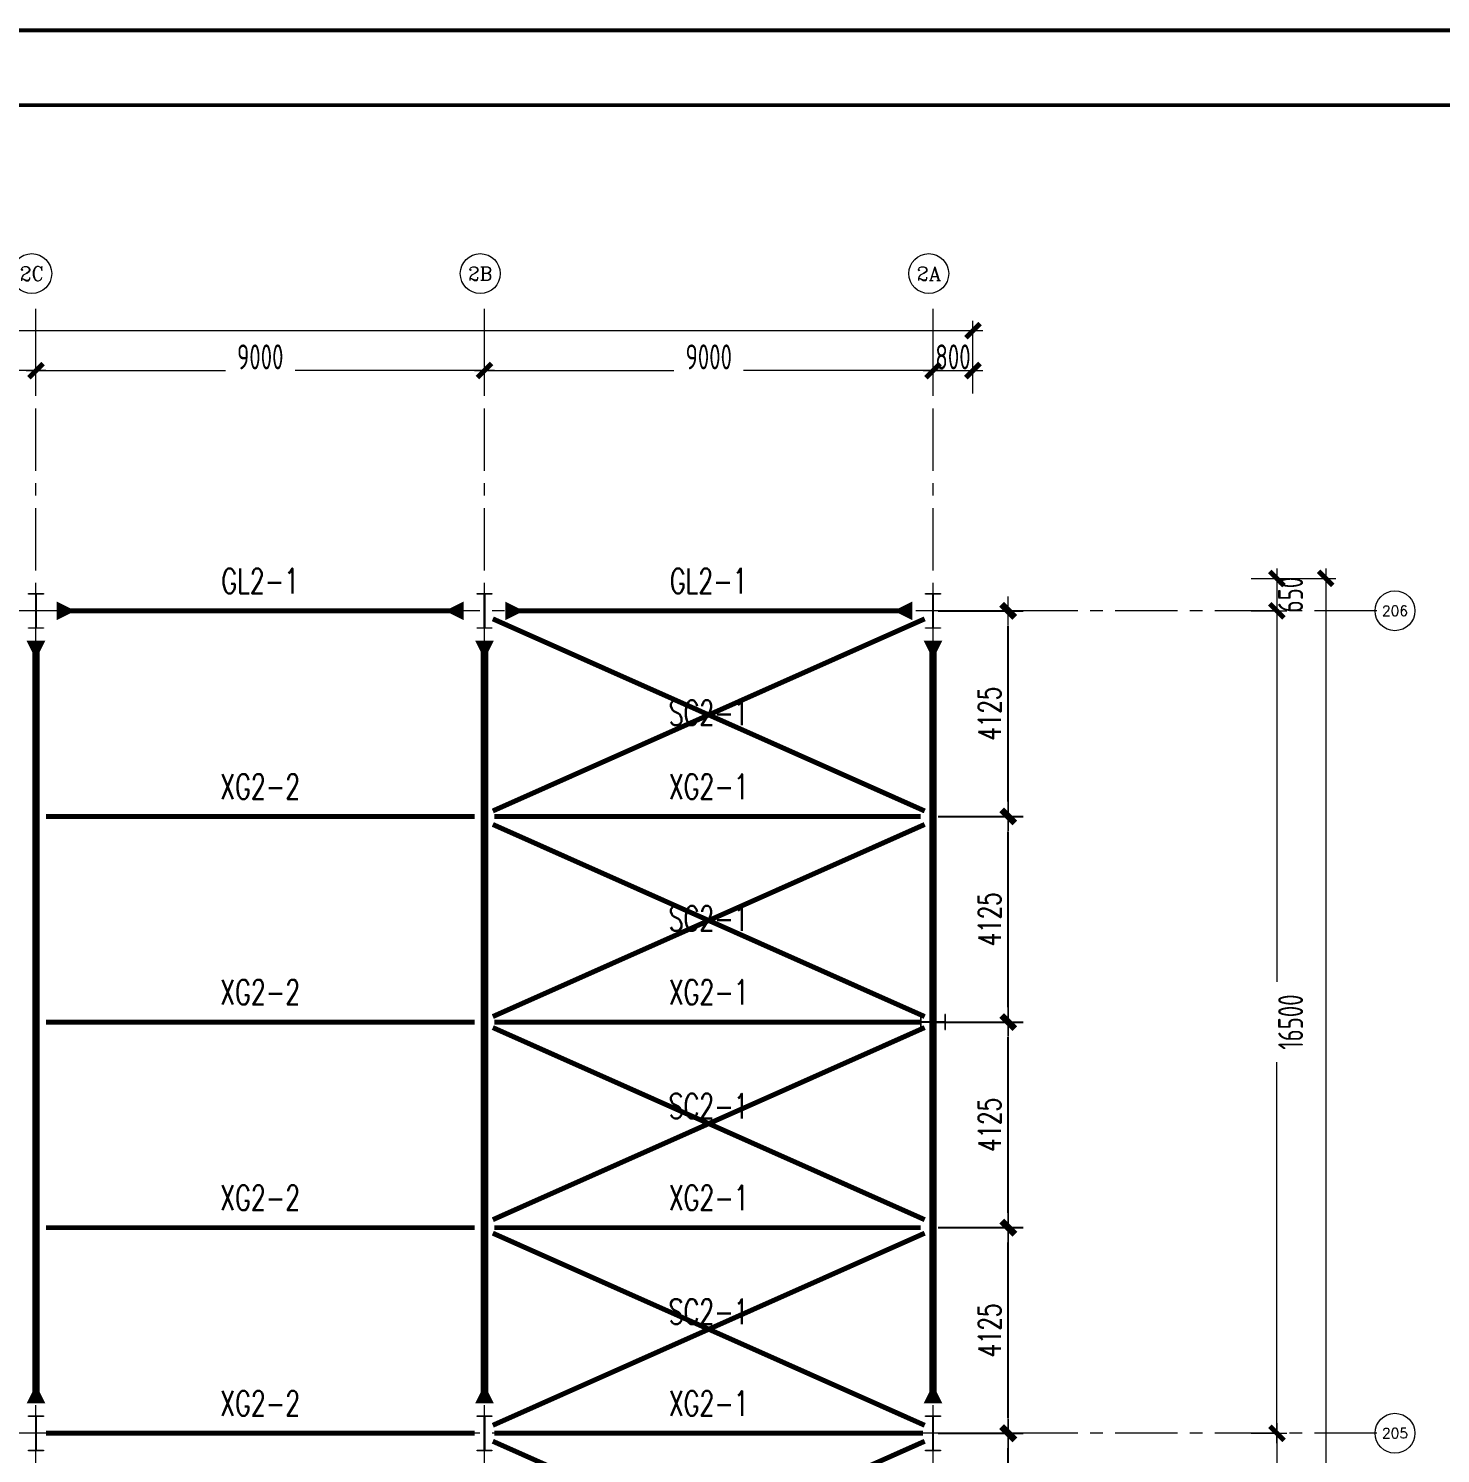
# Model space of a CAD drawing. Extents: x -1201378 to 2367219, y -619313 to 244905.
# Drawn here: x 498092 to 526425, y 1496 to 30085 of the extents above; entities that cross this region are included whole.
import ezdxf
from ezdxf.enums import TextEntityAlignment as Align

# ---------------------------------------------------------------- set-up
doc = ezdxf.new("R2010")
doc.units = 0
doc.header["$LTSCALE"] = 1000
doc.linetypes.add('CENTER', pattern=[2, 1.25, -0.25, 0.25, -0.25])
doc.layers.get('0').update_dxf_attribs({"linetype": 'CONTINUOUS'})
doc.layers.get('Defpoints').update_dxf_attribs({"linetype": 'CONTINUOUS'})
doc.layers.add('0-cxFrame', color=155, linetype='CONTINUOUS')
for name, color, linetype, lineweight in [('0-cxText', 131, 'CONTINUOUS', 25), ('S-axis', 111, 'CONTINUOUS', 0), ('S-bea', 40, 'CONTINUOUS', 0), ('S-col', 2, 'CONTINUOUS', 0), ('S-dim', 81, 'CONTINUOUS', 0), ('S-dote', 5, 'CENTER', 0), ('THIN', 7, 'CONTINUOUS', 0), ('柱间支撑', 6, 'CENTER', 0), ('梁', 4, 'CONTINUOUS', 18)]:
    doc.layers.add(name, color=color, linetype=linetype, lineweight=lineweight)
doc.styles.add('_TCH_AXIS', font='COMPLEX', dxfattribs={"bigfont": 'GBCBIG'})
doc.styles.add('cx_tuming', font='simhei.ttf')
doc.styles.add('cx_tuqian1', font='')
doc.styles.add('SS1', font='tj-romans1.shx', dxfattribs={"width": 0.7, "bigfont": 'tj-hztxt1.shx'})
doc.styles.add('TSSD_Dimension', font='tssdeng.shx', dxfattribs={"width": 0.7, "bigfont": 'hztxt.shx'})
doc.styles.add('TSSD_Rein', font='tj-romans1.shx', dxfattribs={"width": 0.7, "bigfont": 'tj-hztxt.shx'})
doc.styles.add('黑体', font='simhei.ttf', dxfattribs={"width": 0.8})
doc.styles.get('cx_tuqian1').set_extended_font_data('SimSun')
doc.dimstyles.new('S-150-ARCHI', dxfattribs={"dimscale": 150, "dimtxt": 3, "dimasz": 2, "dimexe": 2, "dimexo": 2, "dimgap": 1, "dimtad": 1, "dimdec": 0, "dimzin": 0, "dimdsep": 46, "dimtxsty": 'SS1', "dimblk1": 'TT', "dimblk2": 'TT', "dimsah": 1, "dimcen": 1, "dimclrd": 256, "dimclre": 256, "dimclrt": 256, "dimadec": 0, "dimazin": 0, "dimtfac": 1, "dimtdec": 0, "dimtix": 1, "dimtmove": 2, "dimatfit": 0, "dimldrblk": 'TT', "dimfxl": 2, "dimtolj": 1, "dimtzin": 0, "dimarcsym": 0})
doc.dimstyles.new('TSSD_200_200', dxfattribs={"dimtxt": 500, "dimasz": 200, "dimexe": 200, "dimexo": 500, "dimgap": 200, "dimtad": 1, "dimdec": 0, "dimzin": 0, "dimdsep": 46, "dimtxsty": 'TSSD_Dimension', "dimblk": 'ARCHTICK', "dimcen": 0, "dimdle": 200, "dimclrt": 7, "dimadec": 0, "dimazin": 0, "dimtfac": 1, "dimtdec": 0, "dimtix": 1, "dimtmove": 2, "dimatfit": 3, "dimfxl": 1, "dimtolj": 1, "dimtzin": 0, "dimarcsym": 0})

# ---------------------------------------------------------------- blocks, each defined once
blk = doc.blocks.new('_ArchTick')
at = {"color": 0, "linetype": 'ByBlock', "const_width": 0.5}
blk.add_lwpolyline([(-0.71, -0.71), (0.71, 0.71)], dxfattribs=at)
blk = doc.blocks.new('*D85')
at = {"layer": 'Defpoints', "color": 0, "transparency": 16777216}
for p in [(-77874, -180948), (-77874, -181598), (-76858, -181598)]:
    blk.add_point(p, dxfattribs=at)
at = {"layer": 'S-axis', "color": 0, "lineweight": -2, "transparency": 16777216}
for p, q in [((-77374, -180948), (-76658, -180948)), ((-76858, -180748), (-76858, -181798)), ((-77374, -181598), (-76658, -181598))]:
    blk.add_line(p, q, dxfattribs=at)
at = {"layer": 'S-axis', "color": 0, "lineweight": -2, "transparency": 16777216, "xscale": 200, "yscale": 200, "zscale": 200}
for p, rotation in [((-76858, -180948), 90), ((-76858, -181598), 270)]:
    blk.add_blockref('_ArchTick', p, dxfattribs=dict(at, rotation=rotation))
at = {"layer": 'S-axis', "color": 7, "transparency": 16777216, "insert": (-76583, -181273), "char_height": 500, "attachment_point": 5, "rotation": 90, "style": 'TSSD_Dimension'}
blk.add_mtext('\\A1;650', dxfattribs=at)
blk = doc.blocks.new('*D86')
at = {"layer": 'Defpoints', "color": 0, "transparency": 16777216}
for p in [(-77874, -181598), (-77874, -198098), (-76858, -198098)]:
    blk.add_point(p, dxfattribs=at)
at = {"layer": 'S-axis', "color": 0, "lineweight": -2, "transparency": 16777216}
for p, q in [((-76858, -181398), (-76858, -189042)), ((-77374, -181598), (-76658, -181598)), ((-76858, -198298), (-76858, -190654)), ((-77374, -198098), (-76658, -198098))]:
    blk.add_line(p, q, dxfattribs=at)
at = {"layer": 'S-axis', "color": 0, "lineweight": -2, "transparency": 16777216, "xscale": 200, "yscale": 200, "zscale": 200}
for p, rotation in [((-76858, -181598), 90), ((-76858, -198098), 270)]:
    blk.add_blockref('_ArchTick', p, dxfattribs=dict(at, rotation=rotation))
at = {"layer": 'S-axis', "color": 7, "transparency": 16777216, "insert": (-76583, -189848), "char_height": 500, "attachment_point": 5, "rotation": 90, "style": 'TSSD_Dimension'}
blk.add_mtext('\\A1;16500', dxfattribs=at)
blk = doc.blocks.new('*D87')
at = {"layer": 'Defpoints', "color": 0, "transparency": 16777216}
for p in [(-77874, -198098), (-77874, -214598), (-76858, -214598)]:
    blk.add_point(p, dxfattribs=at)
at = {"layer": 'S-axis', "color": 0, "lineweight": -2, "transparency": 16777216}
for p, q in [((-77374, -198098), (-76658, -198098)), ((-76858, -197898), (-76858, -205542)), ((-76858, -214798), (-76858, -207154)), ((-77374, -214598), (-76658, -214598))]:
    blk.add_line(p, q, dxfattribs=at)
at = {"layer": 'S-axis', "color": 0, "lineweight": -2, "transparency": 16777216, "xscale": 200, "yscale": 200, "zscale": 200}
for p, rotation in [((-76858, -198098), 90), ((-76858, -214598), 270)]:
    blk.add_blockref('_ArchTick', p, dxfattribs=dict(at, rotation=rotation))
at = {"layer": 'S-axis', "color": 7, "transparency": 16777216, "insert": (-76583, -206348), "char_height": 500, "attachment_point": 5, "rotation": 90, "style": 'TSSD_Dimension'}
blk.add_mtext('\\A1;16500', dxfattribs=at)
blk = doc.blocks.new('*D108')
at = {"layer": 'Defpoints', "color": 0, "transparency": 16777216}
for p in [(-101758, -176778), (-110758, -177738), (-101758, -177738)]:
    blk.add_point(p, dxfattribs=at)
at = {"layer": 'S-axis', "color": 0, "lineweight": -2, "transparency": 16777216}
for p, q in [((-110758, -177238), (-110758, -176578)), ((-101758, -177238), (-101758, -176578)), ((-110958, -176778), (-106957, -176778)), ((-101558, -176778), (-105560, -176778))]:
    blk.add_line(p, q, dxfattribs=at)
at = {"layer": 'S-axis', "color": 0, "lineweight": -2, "transparency": 16777216, "xscale": 200, "yscale": 200, "zscale": 200, "rotation": 180}
blk.add_blockref('_ArchTick', (-110758, -176778), dxfattribs=at)
at = {"layer": 'S-axis', "color": 0, "lineweight": -2, "transparency": 16777216, "xscale": 200, "yscale": 200, "zscale": 200}
blk.add_blockref('_ArchTick', (-101758, -176778), dxfattribs=at)
at = {"layer": 'S-axis', "color": 7, "transparency": 16777216, "insert": (-106258, -176503), "char_height": 500, "attachment_point": 5, "style": 'TSSD_Dimension'}
blk.add_mtext('\\A1;9000', dxfattribs=at)
blk = doc.blocks.new('*D109')
at = {"layer": 'Defpoints', "color": 0, "transparency": 16777216}
for p in [(-92758, -176778), (-101758, -177738), (-92758, -177738)]:
    blk.add_point(p, dxfattribs=at)
at = {"layer": 'S-axis', "color": 0, "lineweight": -2, "transparency": 16777216}
for p, q in [((-101758, -177238), (-101758, -176578)), ((-92758, -177238), (-92758, -176578)), ((-101958, -176778), (-97957, -176778)), ((-92558, -176778), (-96560, -176778))]:
    blk.add_line(p, q, dxfattribs=at)
at = {"layer": 'S-axis', "color": 0, "lineweight": -2, "transparency": 16777216, "xscale": 200, "yscale": 200, "zscale": 200, "rotation": 180}
blk.add_blockref('_ArchTick', (-101758, -176778), dxfattribs=at)
at = {"layer": 'S-axis', "color": 0, "lineweight": -2, "transparency": 16777216, "xscale": 200, "yscale": 200, "zscale": 200}
blk.add_blockref('_ArchTick', (-92758, -176778), dxfattribs=at)
at = {"layer": 'S-axis', "color": 7, "transparency": 16777216, "insert": (-97258, -176503), "char_height": 500, "attachment_point": 5, "style": 'TSSD_Dimension'}
blk.add_mtext('\\A1;9000', dxfattribs=at)
blk = doc.blocks.new('*D110')
at = {"layer": 'Defpoints', "color": 0, "transparency": 16777216}
for p in [(-83758, -176778), (-92758, -177738), (-83758, -177738)]:
    blk.add_point(p, dxfattribs=at)
at = {"layer": 'S-axis', "color": 0, "lineweight": -2, "transparency": 16777216}
for p, q in [((-92758, -177238), (-92758, -176578)), ((-83758, -177238), (-83758, -176578)), ((-92958, -176778), (-88957, -176778)), ((-83558, -176778), (-87560, -176778))]:
    blk.add_line(p, q, dxfattribs=at)
at = {"layer": 'S-axis', "color": 0, "lineweight": -2, "transparency": 16777216, "xscale": 200, "yscale": 200, "zscale": 200, "rotation": 180}
blk.add_blockref('_ArchTick', (-92758, -176778), dxfattribs=at)
at = {"layer": 'S-axis', "color": 0, "lineweight": -2, "transparency": 16777216, "xscale": 200, "yscale": 200, "zscale": 200}
blk.add_blockref('_ArchTick', (-83758, -176778), dxfattribs=at)
at = {"layer": 'S-axis', "color": 7, "transparency": 16777216, "insert": (-88258, -176503), "char_height": 500, "attachment_point": 5, "style": 'TSSD_Dimension'}
blk.add_mtext('\\A1;9000', dxfattribs=at)
blk = doc.blocks.new('*D111')
at = {"layer": 'Defpoints', "color": 0, "transparency": 16777216}
for p in [(-82958, -176778), (-83758, -177738), (-82958, -177738)]:
    blk.add_point(p, dxfattribs=at)
at = {"layer": 'S-axis', "color": 0, "lineweight": -2, "transparency": 16777216}
for p, q in [((-83758, -177238), (-83758, -176578)), ((-82958, -177238), (-82958, -176578)), ((-83958, -176778), (-82758, -176778))]:
    blk.add_line(p, q, dxfattribs=at)
at = {"layer": 'S-axis', "color": 0, "lineweight": -2, "transparency": 16777216, "xscale": 200, "yscale": 200, "zscale": 200, "rotation": 180}
blk.add_blockref('_ArchTick', (-83758, -176778), dxfattribs=at)
at = {"layer": 'S-axis', "color": 0, "lineweight": -2, "transparency": 16777216, "xscale": 200, "yscale": 200, "zscale": 200}
blk.add_blockref('_ArchTick', (-82958, -176778), dxfattribs=at)
at = {"layer": 'S-axis', "color": 7, "transparency": 16777216, "insert": (-83358, -176503), "char_height": 500, "attachment_point": 5, "style": 'TSSD_Dimension'}
blk.add_mtext('\\A1;800', dxfattribs=at)
blk = doc.blocks.new('*D112')
at = {"layer": 'Defpoints', "color": 0, "transparency": 16777216}
for p in [(-82958, -175978), (-240958, -177638), (-82958, -177638)]:
    blk.add_point(p, dxfattribs=at)
at = {"layer": 'S-axis', "color": 0, "lineweight": -2, "transparency": 16777216}
for p, q in [((-240958, -177138), (-240958, -175778)), ((-82958, -177138), (-82958, -175778)), ((-241158, -175978), (-162899, -175978)), ((-82758, -175978), (-161018, -175978))]:
    blk.add_line(p, q, dxfattribs=at)
at = {"layer": 'S-axis', "color": 0, "lineweight": -2, "transparency": 16777216, "xscale": 200, "yscale": 200, "zscale": 200, "rotation": 180}
blk.add_blockref('_ArchTick', (-240958, -175978), dxfattribs=at)
at = {"layer": 'S-axis', "color": 0, "lineweight": -2, "transparency": 16777216, "xscale": 200, "yscale": 200, "zscale": 200}
blk.add_blockref('_ArchTick', (-82958, -175978), dxfattribs=at)
at = {"layer": 'S-axis', "color": 7, "transparency": 16777216, "insert": (-161958, -175703), "char_height": 500, "attachment_point": 5, "style": 'TSSD_Dimension'}
blk.add_mtext('\\A1;158000', dxfattribs=at)
blk = doc.blocks.new('*D113')
at = {"layer": 'Defpoints', "color": 0, "transparency": 16777216}
for p in [(-77774, -180948), (-77774, -264748), (-75879, -264748)]:
    blk.add_point(p, dxfattribs=at)
at = {"layer": 'S-axis', "color": 0, "lineweight": -2, "transparency": 16777216}
for p, q in [((-77274, -180948), (-75679, -180948)), ((-75879, -180748), (-75879, -222015)), ((-75879, -264948), (-75879, -223681)), ((-77274, -264748), (-75679, -264748))]:
    blk.add_line(p, q, dxfattribs=at)
at = {"layer": 'S-axis', "color": 0, "lineweight": -2, "transparency": 16777216, "xscale": 200, "yscale": 200, "zscale": 200}
for p, rotation in [((-75879, -180948), 90), ((-75879, -264748), 270)]:
    blk.add_blockref('_ArchTick', p, dxfattribs=dict(at, rotation=rotation))
at = {"layer": 'S-axis', "color": 7, "transparency": 16777216, "insert": (-75604, -222848), "char_height": 500, "attachment_point": 5, "rotation": 90, "style": 'TSSD_Dimension'}
blk.add_mtext('\\A1;83800', dxfattribs=at)
blk = doc.blocks.new('nt66')
at = {"layer": 'S-col'}
blk.add_lwpolyline([(-195790, 766820), (-195490, 766820), (-195490, 766808), (-195636, 766808), (-195636, 766132), (-195490, 766132), (-195490, 766120), (-195790, 766120), (-195790, 766132), (-195644, 766132), (-195644, 766808), (-195790, 766808)], close=True, dxfattribs=at)
blk = doc.blocks.new('33333')
for p in [(48786, -43900), (57786, -43900), (66786, -43900), (48786, -60400), (57786, -60400), (66786, -60400)]:
    blk.add_blockref('nt66', p)
blk = doc.blocks.new('TK22.A0 L(Dragon)')
at = {"layer": '0-cxFrame', "color": 7, "const_width": 0.5}
blk.add_lwpolyline([(0, 0), (-1486, 0), (-1486, 841), (0, 841)], close=True, dxfattribs=at)
at = {"layer": '0-cxFrame', "const_width": 0.5}
blk.add_lwpolyline([(-80, 10), (-1466, 10), (-1466, 831), (-80, 831)], close=True, dxfattribs=at)
at = {"style": '黑体', "flags": 4}
blk.add_attdef('图幅', text='', height=3.3, dxfattribs=at).set_placement((-40, 3), align=Align.RIGHT)
at = {"layer": '0-cxText', "flags": 4}
for tag, height, style, p in [('建设单位', 3.5, 'cx_tuming', (-45, 240)), ('项目名称', 3.5, 'cx_tuming', (-45, 210)), ('子项名称', 3.5, 'cx_tuming', (-45, 180)), ('工程编号', 3.3, 'cx_tuqian1', (-35, 165)), ('图名1', 3.5, 'cx_tuming', (-45, 87)), ('图名2', 3.5, 'cx_tuming', (-45, 79)), ('图名3', 3.5, 'cx_tuming', (-45, 71)), ('出图日期', 3.3, 'cx_tuqian1', (-39, 60)), ('专业', 3.3, 'cx_tuqian1', (-55, 52)), ('图号', 3.3, 'cx_tuqian1', (-55, 44)), ('版次', 3.3, 'cx_tuqian1', (-20, 44))]:
    blk.add_attdef(tag, text='', height=height, dxfattribs=dict(at, style=style)).set_placement(p, align=Align.MIDDLE)
at = {"layer": 'Defpoints', "color": 6, "flags": 4}
for tag, height, style, p in [('tufu', 3.3, '黑体', (-12, 12)), ('dwfname', 4, 'cx_tuqian1', (-80, 3))]:
    blk.add_attdef(tag, text='', height=height, dxfattribs=dict(at, style=style)).set_placement(p, align=Align.RIGHT)
blk = doc.blocks.new('TT')
blk.add_line((-0.969, 0), (0.969, 0))
at = {"const_width": 0.45}
blk.add_lwpolyline([(-0.442, -0.442), (0.442, 0.442)], dxfattribs=at)
blk = doc.blocks.new('*D6354')
at = {"layer": 'Defpoints', "color": 0, "transparency": 16777216}
for p in [(516042, 1902), (517751, 1902), (516042, -2223)]:
    blk.add_point(p, dxfattribs=at)
at = {"layer": 'S-dim', "lineweight": -2, "transparency": 16777216}
for p, q in [((516342, 1902), (518051, 1902)), ((517751, -1923), (517751, 1602)), ((516342, -2223), (518051, -2223))]:
    blk.add_line(p, q, dxfattribs=at)
at = {"layer": 'S-dim', "lineweight": -2, "transparency": 16777216, "xscale": 300, "yscale": 300, "zscale": 300}
for p, rotation in [((517751, 1902), 90), ((517751, -2223), 270)]:
    blk.add_blockref('TT', p, dxfattribs=dict(at, rotation=rotation))
at = {"layer": 'S-dim', "transparency": 16777216, "insert": (517376, -161), "char_height": 450, "attachment_point": 5, "rotation": 90, "style": 'SS1'}
blk.add_mtext('\\A1;4125', dxfattribs=at)
blk = doc.blocks.new('*D6355')
at = {"layer": 'Defpoints', "color": 0, "transparency": 16777216}
for p in [(516042, 6027), (517751, 6027), (516592, 1902)]:
    blk.add_point(p, dxfattribs=at)
at = {"layer": 'S-dim', "lineweight": -2, "transparency": 16777216}
for p, q in [((516342, 6027), (518051, 6027)), ((517751, 2202), (517751, 5727)), ((516892, 1902), (518051, 1902))]:
    blk.add_line(p, q, dxfattribs=at)
at = {"layer": 'S-dim', "lineweight": -2, "transparency": 16777216, "xscale": 300, "yscale": 300, "zscale": 300}
for p, rotation in [((517751, 6027), 90), ((517751, 1902), 270)]:
    blk.add_blockref('TT', p, dxfattribs=dict(at, rotation=rotation))
at = {"layer": 'S-dim', "transparency": 16777216, "insert": (517376, 3964), "char_height": 450, "attachment_point": 5, "rotation": 90, "style": 'SS1'}
blk.add_mtext('\\A1;4125', dxfattribs=at)
blk = doc.blocks.new('*D6356')
at = {"layer": 'Defpoints', "color": 0, "transparency": 16777216}
for p in [(515992, 10152), (517751, 10152), (516042, 6027)]:
    blk.add_point(p, dxfattribs=at)
at = {"layer": 'S-dim', "lineweight": -2, "transparency": 16777216}
for p, q in [((516292, 10152), (518051, 10152)), ((517751, 6327), (517751, 9852)), ((516342, 6027), (518051, 6027))]:
    blk.add_line(p, q, dxfattribs=at)
at = {"layer": 'S-dim', "lineweight": -2, "transparency": 16777216, "xscale": 300, "yscale": 300, "zscale": 300}
for p, rotation in [((517751, 10152), 90), ((517751, 6027), 270)]:
    blk.add_blockref('TT', p, dxfattribs=dict(at, rotation=rotation))
at = {"layer": 'S-dim', "transparency": 16777216, "insert": (517376, 8089), "char_height": 450, "attachment_point": 5, "rotation": 90, "style": 'SS1'}
blk.add_mtext('\\A1;4125', dxfattribs=at)
blk = doc.blocks.new('*D6357')
at = {"layer": 'Defpoints', "color": 0, "transparency": 16777216}
for p in [(516042, 14277), (517751, 14277), (515992, 10152)]:
    blk.add_point(p, dxfattribs=at)
at = {"layer": 'S-dim', "lineweight": -2, "transparency": 16777216}
for p, q in [((516342, 14277), (518051, 14277)), ((517751, 10452), (517751, 13977)), ((516292, 10152), (518051, 10152))]:
    blk.add_line(p, q, dxfattribs=at)
at = {"layer": 'S-dim', "lineweight": -2, "transparency": 16777216, "xscale": 300, "yscale": 300, "zscale": 300}
for p, rotation in [((517751, 14277), 90), ((517751, 10152), 270)]:
    blk.add_blockref('TT', p, dxfattribs=dict(at, rotation=rotation))
at = {"layer": 'S-dim', "transparency": 16777216, "insert": (517376, 12214), "char_height": 450, "attachment_point": 5, "rotation": 90, "style": 'SS1'}
blk.add_mtext('\\A1;4125', dxfattribs=at)
blk = doc.blocks.new('*D6358')
at = {"layer": 'Defpoints', "color": 0, "transparency": 16777216}
for p in [(516042, 18402), (517751, 18402), (516042, 14277)]:
    blk.add_point(p, dxfattribs=at)
at = {"layer": 'S-dim', "lineweight": -2, "transparency": 16777216}
for p, q in [((516342, 18402), (518051, 18402)), ((517751, 14577), (517751, 18102)), ((516342, 14277), (518051, 14277))]:
    blk.add_line(p, q, dxfattribs=at)
at = {"layer": 'S-dim', "lineweight": -2, "transparency": 16777216, "xscale": 300, "yscale": 300, "zscale": 300}
for p, rotation in [((517751, 18402), 90), ((517751, 14277), 270)]:
    blk.add_blockref('TT', p, dxfattribs=dict(at, rotation=rotation))
at = {"layer": 'S-dim', "transparency": 16777216, "insert": (517376, 16339), "char_height": 450, "attachment_point": 5, "rotation": 90, "style": 'SS1'}
blk.add_mtext('\\A1;4125', dxfattribs=at)
blk = doc.blocks.new('2#轴网')
at = {"layer": 'S-axis'}
for centre in [(-101843.4, -174832), (-92843.4, -174832), (-83843.4, -174832), (-74489.2, -181597), (-74489.2, -198097)]:
    blk.add_circle(centre, 400, dxfattribs=at)
at = {"layer": 'S-dote'}
for p, q in [((-101758.5, -270787), (-101758.5, -175298.2)), ((-92758.5, -270787), (-92758.5, -175298.2)), ((-83758.5, -270787), (-83758.5, -175298.2)), ((-74854.3, -181598.2), (-251154.3, -181598.2)), ((-74854.3, -198098.2), (-251154.3, -198098.2))]:
    blk.add_line(p, q, dxfattribs=at)
at = {"layer": 'S-axis', "style": '_TCH_AXIS'}
for s, height, p, p2 in [('2C', 288.12, (-102083.5, -174976.1), (-101603.3, -174976.1)), ('2B', 276.42, (-93086.9, -174970.3), (-92599.9, -174970.3)), ('2A', 270.86, (-84088.4, -174967.5), (-83598.3, -174967.5)), ('206', 202.97, (-74750.1, -181698.5), (-74228.2, -181698.5)), ('205', 202.97, (-74750.1, -198198.5), (-74228.2, -198198.5))]:
    blk.add_text(s, height=height, dxfattribs=at).set_placement(p, p2, align=Align.FIT)
at = {"layer": 'S-axis'}
for base, p1, p2, angle, picture, middle in [((-82958.5, -175978.2), (-240958.5, -177638.2), (-82958.5, -177638.2), 0, '*D112', (-161958.5, -175703.2)), ((-101758.5, -176778.2), (-110758.5, -177738.2), (-101758.5, -177738.2), 0, '*D108', (-106258.5, -176503.2)), ((-92758.5, -176778.2), (-101758.5, -177738.2), (-92758.5, -177738.2), 0, '*D109', (-97258.5, -176503.2)), ((-83758.5, -176778.2), (-92758.5, -177738.2), (-83758.5, -177738.2), 0, '*D110', (-88258.5, -176503.2)), ((-82958.5, -176778.2), (-83758.5, -177738.2), (-82958.5, -177738.2), 0, '*D111', (-83358.5, -176503.2)), ((-76858.5, -181598.2), (-77874.3, -180948.2), (-77874.3, -181598.2), 270, '*D85', (-76583.5, -181273.2)), ((-75878.8, -264748.2), (-77774.3, -180948.2), (-77774.3, -264748.2), 270, '*D113', (-75603.8, -222848.2)), ((-76858.5, -198098.2), (-77874.3, -181598.2), (-77874.3, -198098.2), 270, '*D86', (-76583.5, -189848.2)), ((-76858.5, -214598.2), (-77874.3, -198098.2), (-77874.3, -214598.2), 270, '*D87', (-76583.5, -206348.2))]:
    dim = blk.add_linear_dim(base=base, p1=p1, p2=p2, angle=angle, dimstyle='TSSD_200_200', dxfattribs=at)
    dim.commit()
    dim.dimension.update_dxf_attribs({"geometry": picture, "text_midpoint": middle, "dimtype": 161})

msp = doc.modelspace()

# ---------------------------------------------------------------- linework, layer by layer
at = {"layer": 'S-bea'}
for points in [[(498656.5, 18401.8, 375, 0, 0), (499031.5, 18401.8, 375, 0, 0)], [(506826.5, 18401.8, 375, 0, 0), (506451.5, 18401.8, 375, 0, 0)], [(507656.5, 18401.8, 375, 0, 0), (508031.5, 18401.8, 375, 0, 0)], [(515826.5, 18401.8, 375, 0, 0), (515451.5, 18401.8, 375, 0, 0)], [(498241.5, 17801.8, 375, 0, 0), (498241.5, 17426.8, 375, 0, 0)], [(507241.5, 17801.8, 375, 0, 0), (507241.5, 17426.8, 375, 0, 0)], [(516241.5, 17801.8, 375, 0, 0), (516241.5, 17426.8, 375, 0, 0)], [(498241.5, 2501.8, 375, 0, 0), (498241.5, 2876.8, 375, 0, 0)], [(507241.5, 2501.8, 375, 0, 0), (507241.5, 2876.8, 375, 0, 0)], [(516241.5, 2501.8, 375, 0, 0), (516241.5, 2876.8, 375, 0, 0)]]:
    msp.add_lwpolyline(points, format="xyseb", dxfattribs=at)
at = {"layer": 'S-bea', "const_width": 150}
for points in [[(498241.5, 17801.8), (498241.5, 2501.8)], [(507241.5, 17801.8), (507241.5, 2501.8)], [(516241.5, 17801.8), (516241.5, 2501.8)]]:
    msp.add_lwpolyline(points, dxfattribs=at)
at = {"layer": 'S-col'}
msp.add_lwpolyline([(516491.5, 10001.8), (516491.5, 10301.8), (516479.5, 10301.8), (516479.5, 10155.8), (516003.5, 10155.8), (516003.5, 10301.8), (515991.5, 10301.8), (515991.5, 10001.8), (516003.5, 10001.8), (516003.5, 10147.8), (516479.5, 10147.8), (516479.5, 10001.8)], close=True, dxfattribs=at)
at = {"layer": '柱间支撑', "linetype": 'Continuous', "const_width": 100}
for points in [[(507408.4, 14387.1), (516074.7, 18241.5)], [(507408.4, 18241.5), (516074.7, 14387.1)], [(498441.5, 14276.8), (507041.5, 14276.8)], [(507441.5, 14276.8), (515991.5, 14276.8)], [(507408.4, 10262.1), (516074.7, 14116.5)], [(507408.4, 14116.5), (516074.7, 10262.1)], [(498441.5, 10151.8), (507041.5, 10151.8)], [(507408.4, 10041.5), (516074.7, 6187.1)], [(507408.4, 6187.1), (516074.7, 10041.5)], [(507441.5, 10151.8), (515991.5, 10151.8)], [(498441.5, 6026.8), (507041.5, 6026.8)], [(507441.5, 6026.8), (515991.5, 6026.8)], [(507408.4, 5916.5), (516074.7, 2062.1)], [(507408.4, 2062.1), (516074.7, 5916.5)], [(498441.5, 1901.8), (507041.5, 1901.8)], [(507408.4, -2112.9), (516074.7, 1741.5)], [(507408.4, 1741.5), (516074.7, -2112.9)], [(507441.5, 1901.8), (516041.5, 1901.8)]]:
    msp.add_lwpolyline(points, dxfattribs=at)
at = {"layer": '梁', "linetype": 'Continuous', "const_width": 100}
for points in [[(498656.5, 18401.8), (506826.5, 18401.8)], [(507656.5, 18401.8), (515826.5, 18401.8)]]:
    msp.add_lwpolyline(points, dxfattribs=at)

# ---------------------------------------------------------------- block references
at = {"layer": '0-cxFrame', "xscale": 150, "yscale": 150, "zscale": 150}
msp.add_blockref('TK22.A0 L(Dragon)', (549426.9, -96102.2), dxfattribs=at)
at = {"layer": 'S-axis'}
msp.add_blockref('2#轴网', (600000, 200000), dxfattribs=at)
at = {"layer": 'S-col'}
msp.add_blockref('33333', (645095.7, -704168.2), dxfattribs=at)

# ---------------------------------------------------------------- texts
at = {"layer": 'THIN', "style": 'TSSD_Rein', "width": 0.7}
for s, p in [('GL2-1', (502741.5, 18601.8)), ('GL2-1', (511741.5, 18601.8)), ('SC2-1', (511739.9, 15956.6)), ('XG2-2', (502741.5, 14476.8)), ('XG2-1', (511741.5, 14476.8)), ('SC2-1', (511739.9, 11831.6)), ('XG2-2', (502741.5, 10351.8)), ('XG2-1', (511741.5, 10351.8)), ('SC2-1', (511739.9, 8068.2)), ('XG2-2', (502741.5, 6226.8)), ('XG2-1', (511741.5, 6226.8)), ('SC2-1', (511739.9, 3943.2)), ('XG2-2', (502741.5, 2101.8)), ('XG2-1', (511741.5, 2101.8))]:
    msp.add_text(s, height=500, dxfattribs=at).set_placement(p, align=Align.BOTTOM_CENTER)

# ---------------------------------------------------------------- dimensions: what is measured, and where the dimension line sits
at = {"layer": 'S-dim'}
for base, p1, p2, picture, middle in [((517751.4, 18401.8), (516041.5, 14276.8), (516041.5, 18401.8), '*D6358', (517376.4, 16339.3)), ((517751.4, 14276.8), (515991.5, 10151.8), (516041.5, 14276.8), '*D6357', (517376.4, 12214.3)), ((517751.4, 10151.8), (516041.5, 6026.8), (515991.5, 10151.8), '*D6356', (517376.4, 8089.3)), ((517751.4, 6026.8), (516591.7, 1901.8), (516041.5, 6026.8), '*D6355', (517376.4, 3964.3)), ((517751.4, 1901.8), (516041.5, -2223.2), (516041.5, 1901.8), '*D6354', (517376.4, -160.7))]:
    dim = msp.add_linear_dim(base=base, p1=p1, p2=p2, angle=90, dimstyle='S-150-ARCHI', dxfattribs=at)
    dim.commit()
    dim.dimension.update_dxf_attribs({"geometry": picture, "text_midpoint": middle})

doc.saveas('drawing.dxf')
